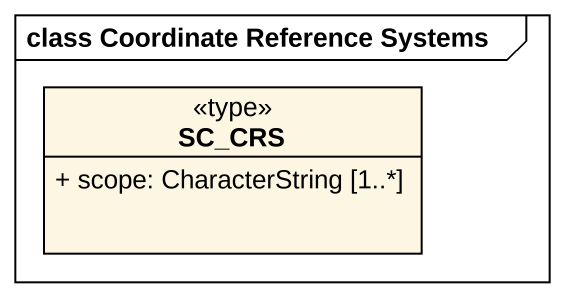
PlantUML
@startuml
mainframe class Coordinate Reference Systems
hide circle
hide empty members
skinparam classAttributeIconSize 0
class SC_CRS <<type>> {
  + scope: CharacterString [1..*]
}
@enduml
